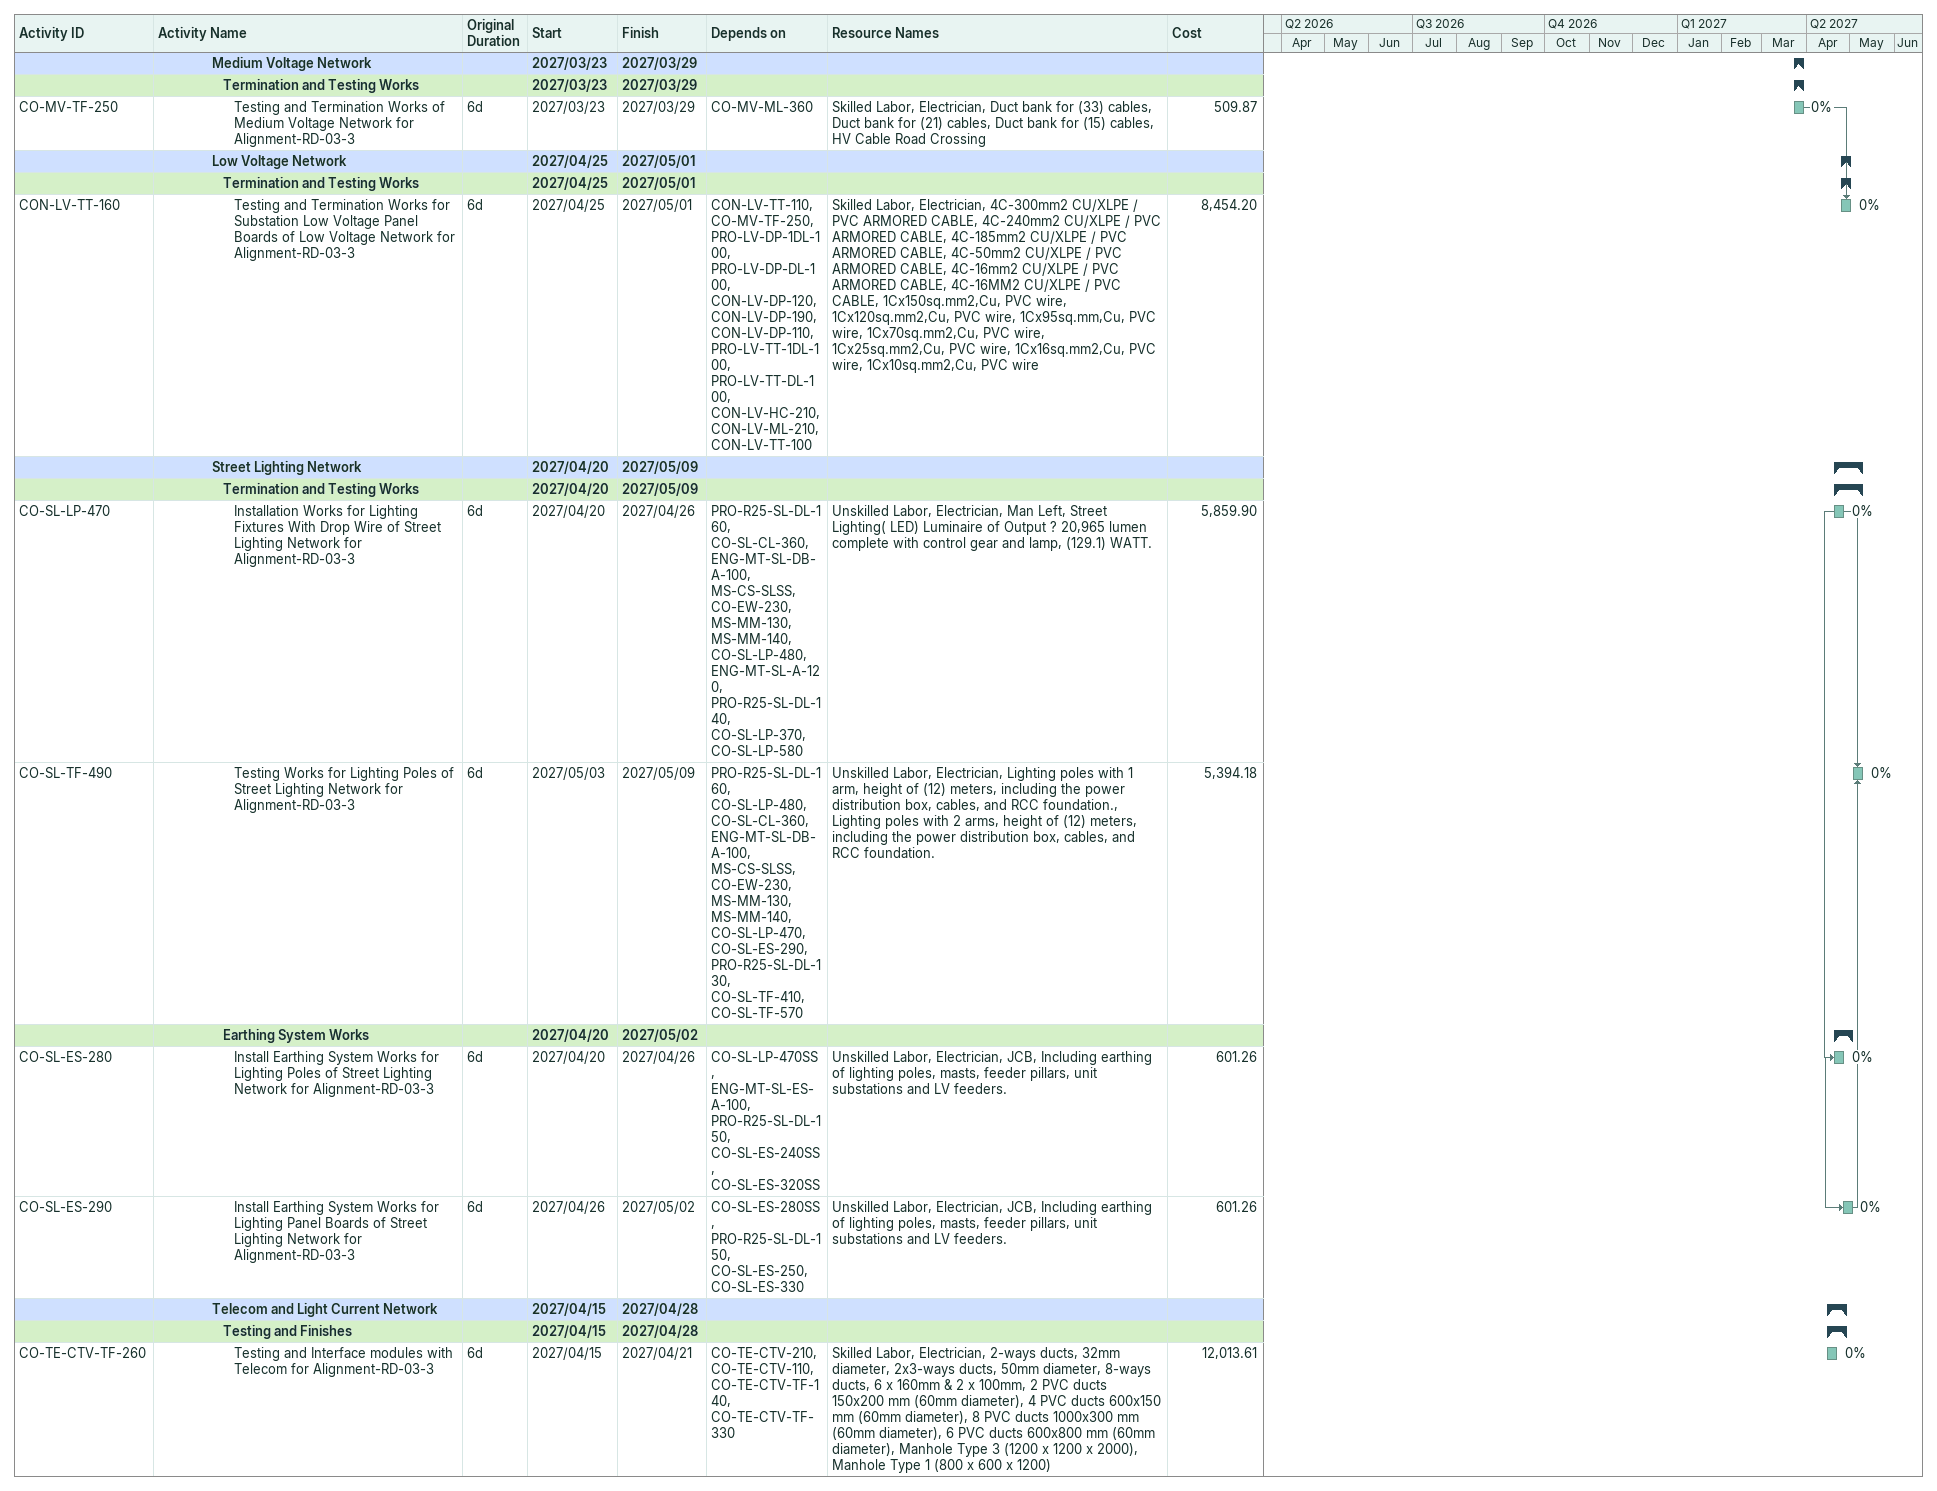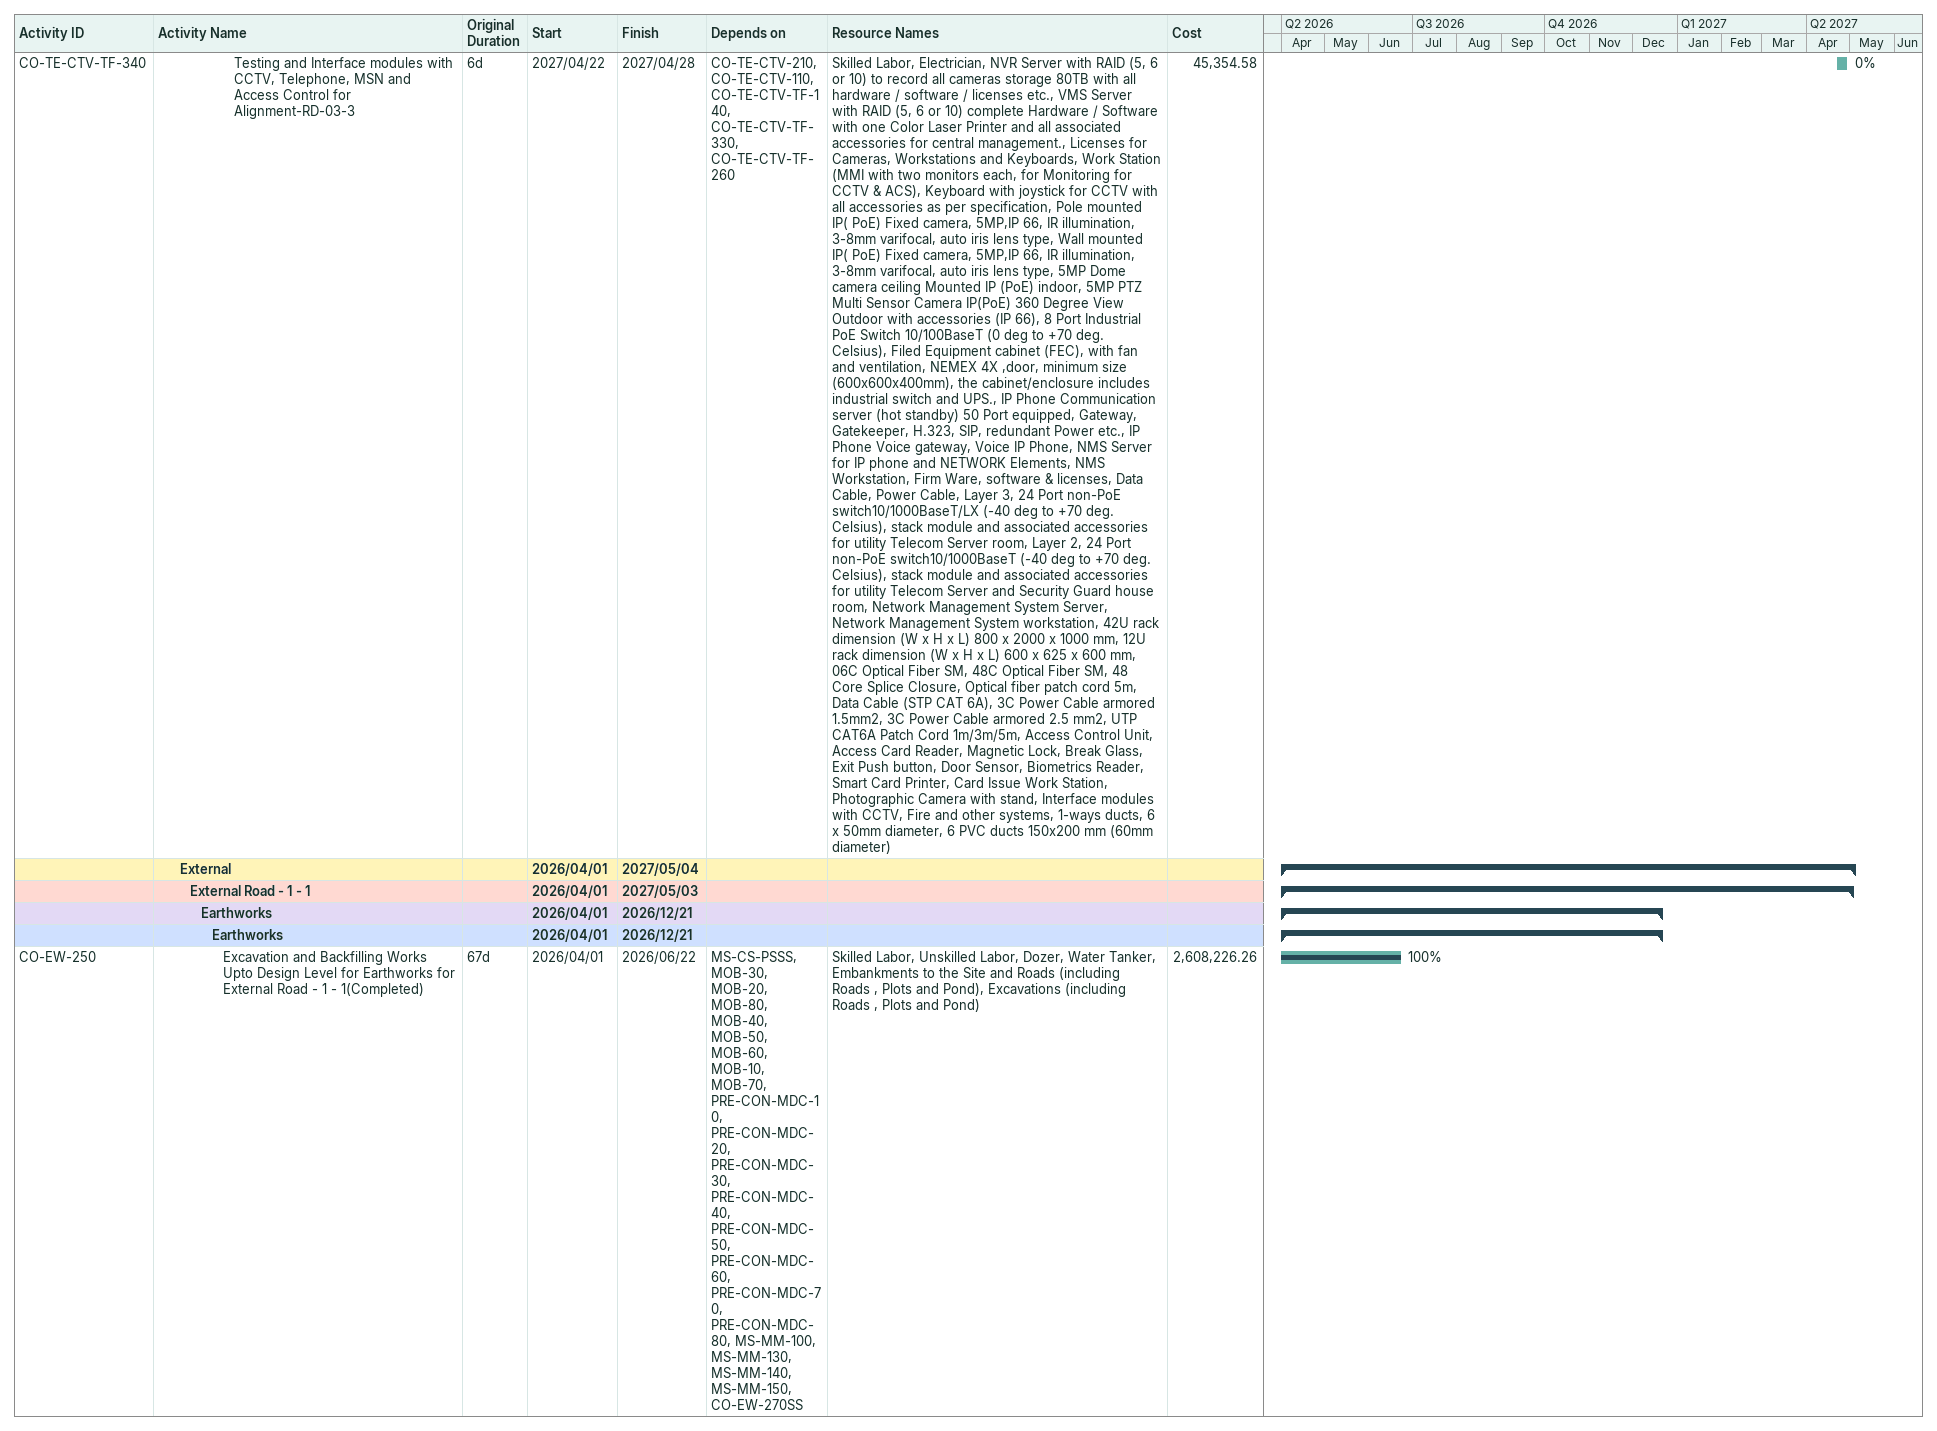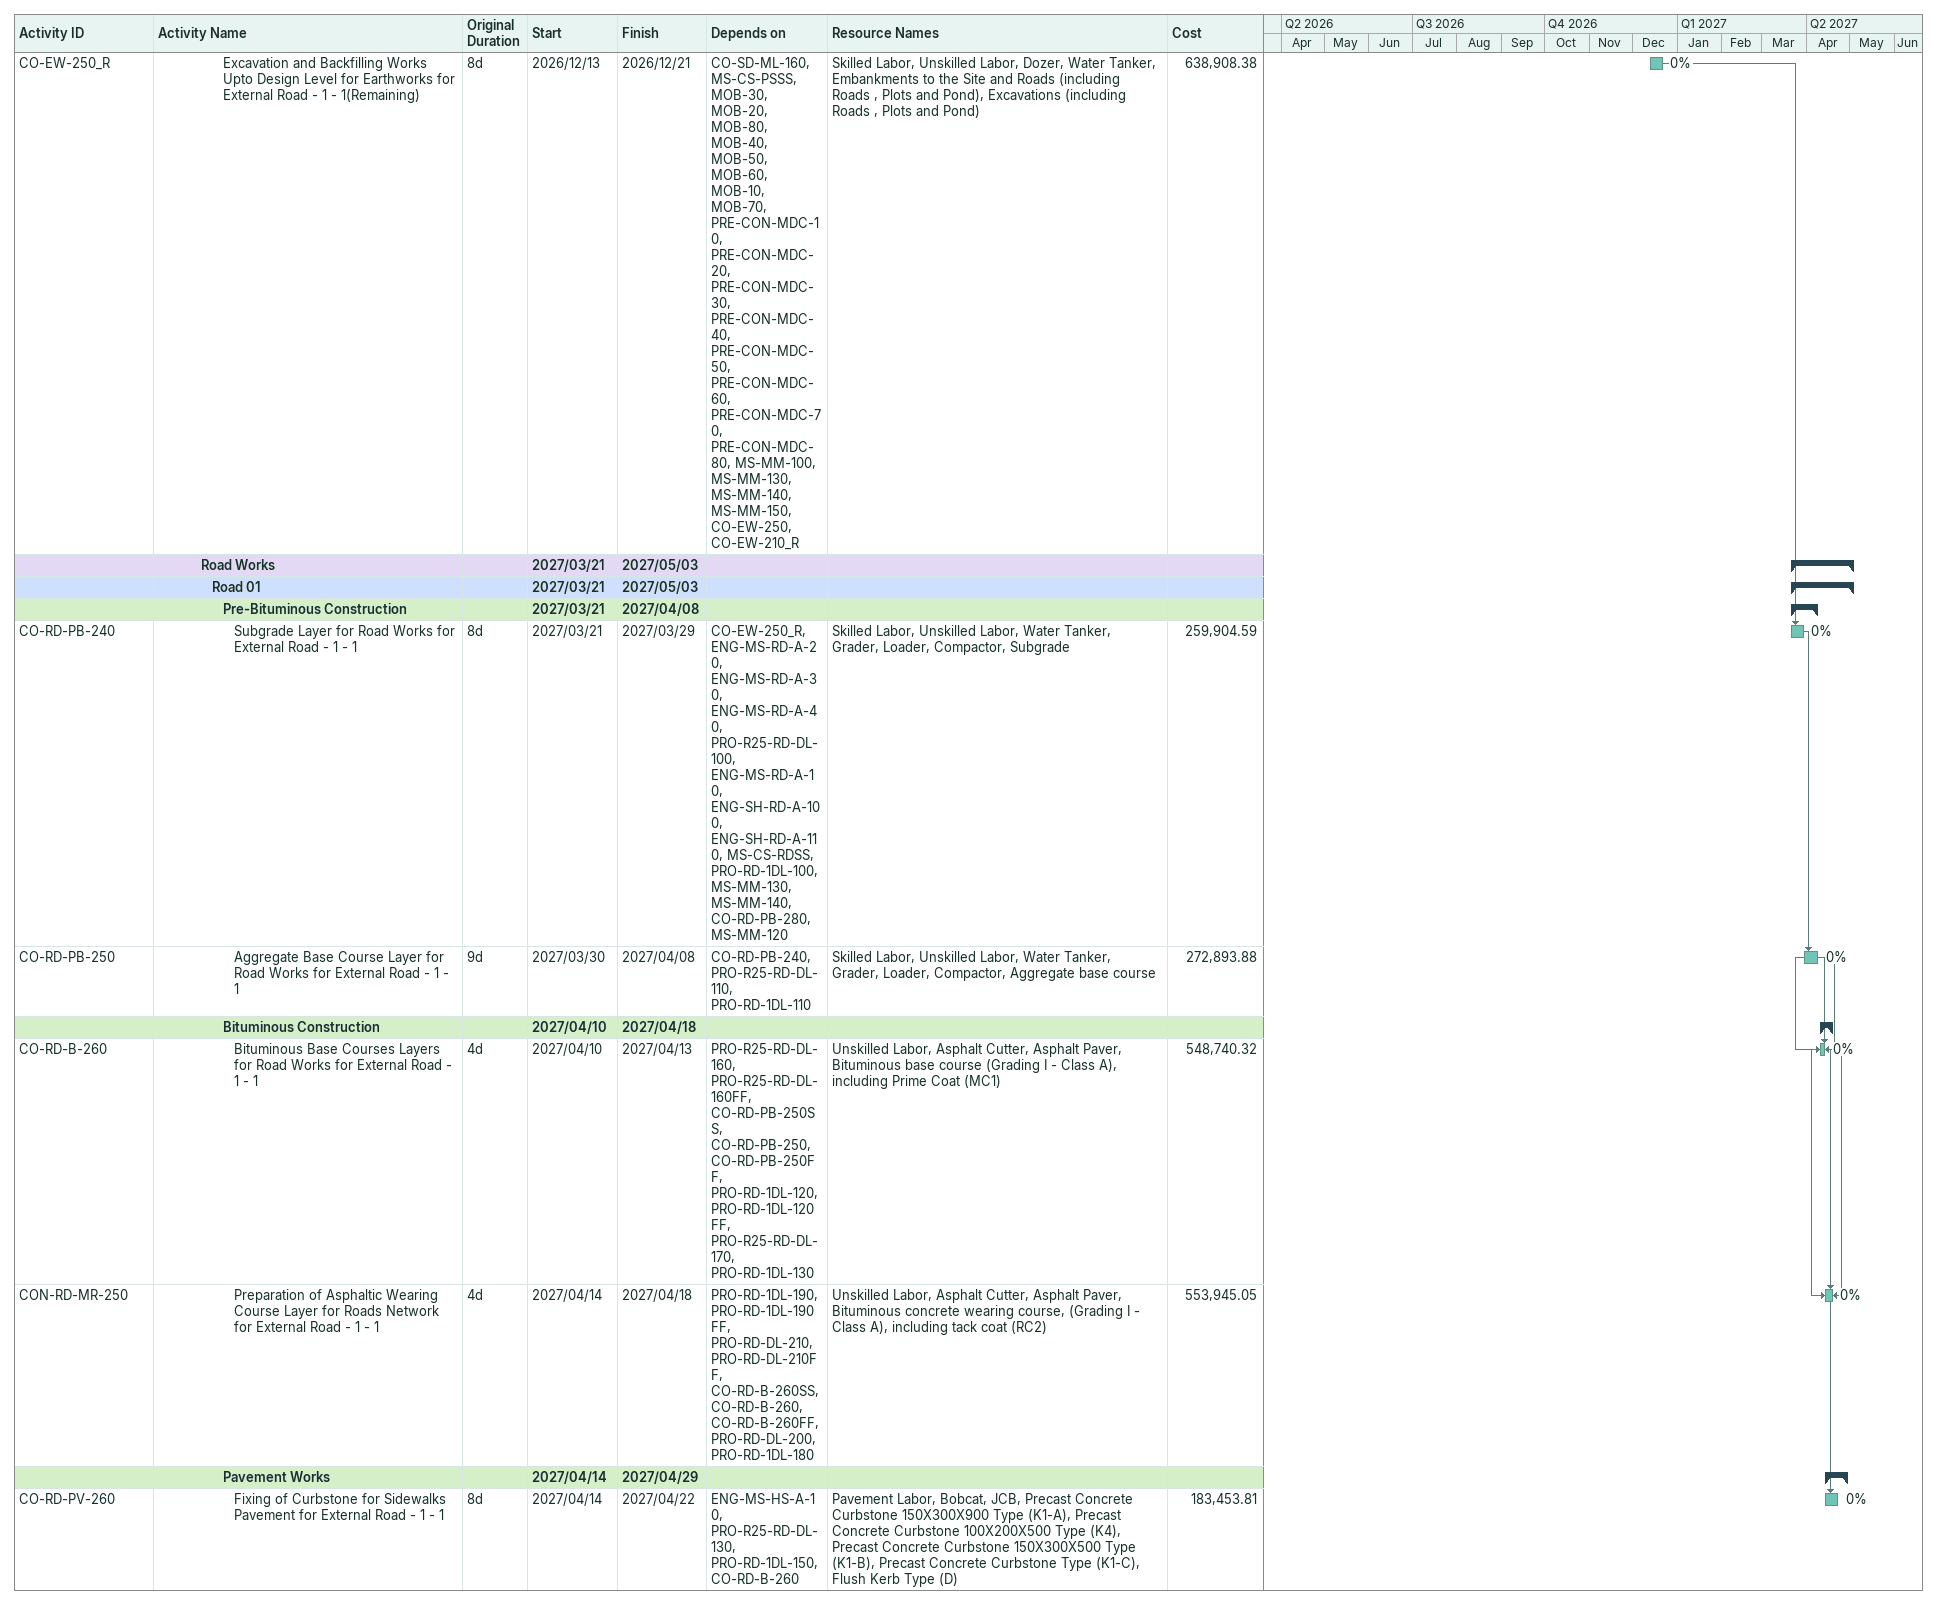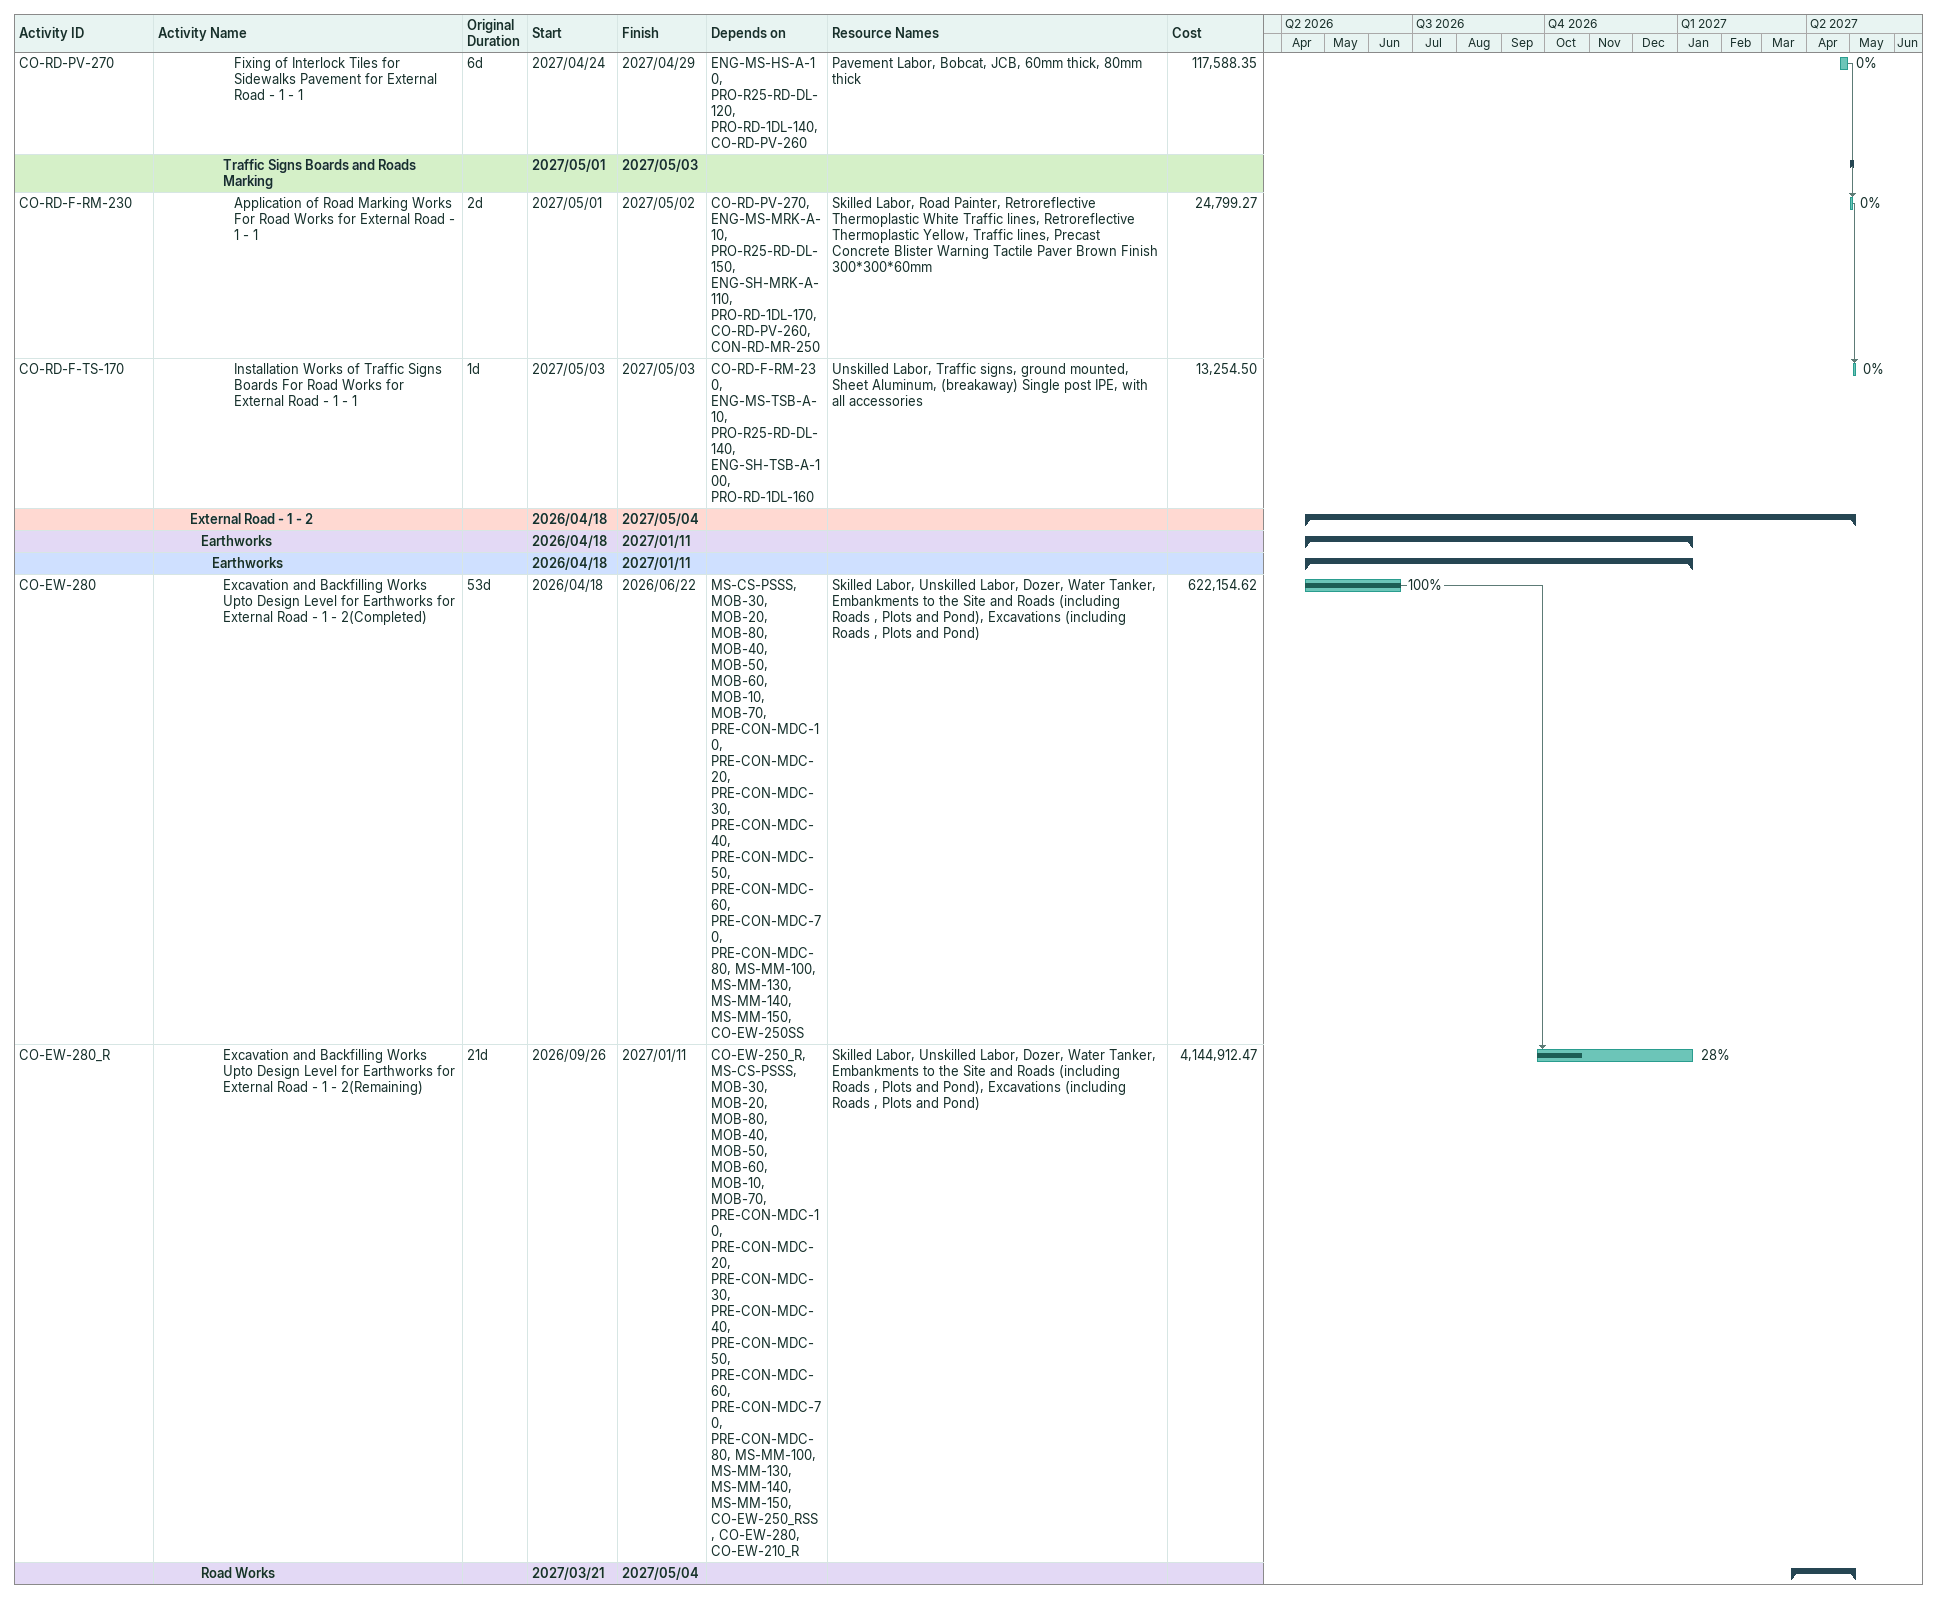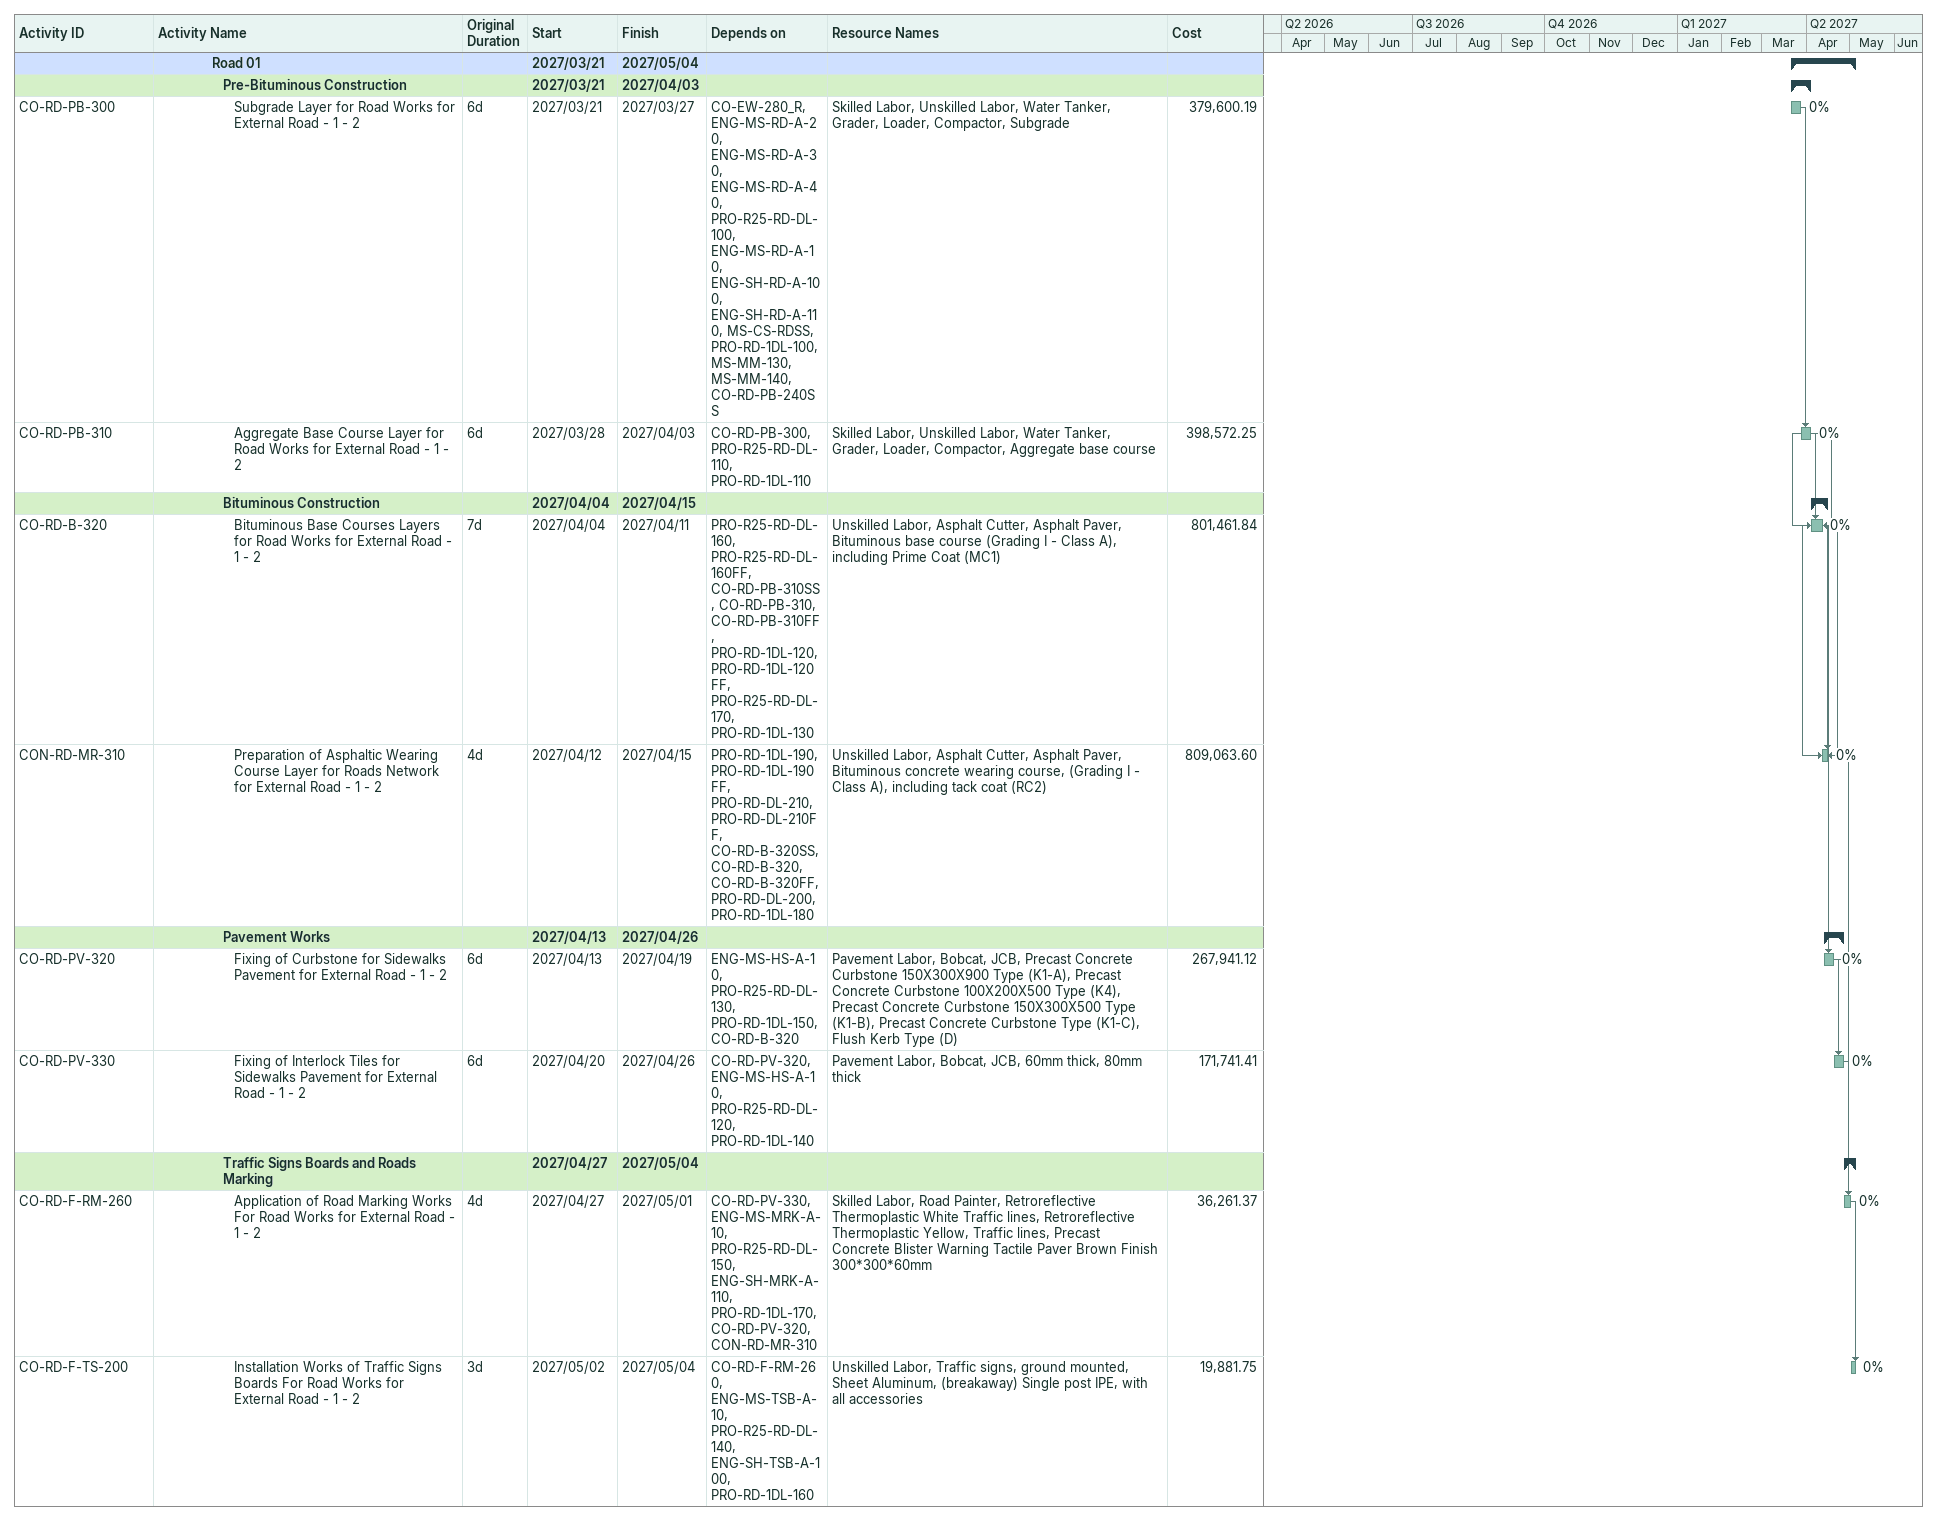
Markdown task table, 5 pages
| ID | Level | Task | Original duration | Start | Finish | Predecessors | Resources | % complete | Cost |
|---|---|---|---|---|---|---|---|---|---|
|  | 6 | **Medium Voltage Network** |  | 2027-03-23 | 2027-03-29 |  |  |  |  |
|  | 7 | **Termination and Testing Works** |  | 2027-03-23 | 2027-03-29 |  |  |  |  |
| CO-MV-TF-250 | 8 | Testing and Termination Works of Medium Voltage Network for Alignment-RD-03-3 | 6d | 2027-03-23 | 2027-03-29 | CO-MV-ML-360 | Skilled Labor, Electrician, Duct bank for (33) cables, Duct bank for (21) cables, Duct bank for (15) cables, HV Cable Road Crossing | 0 | 509.87 |
|  | 6 | **Low Voltage Network** |  | 2027-04-25 | 2027-05-01 |  |  |  |  |
|  | 7 | **Termination and Testing Works** |  | 2027-04-25 | 2027-05-01 |  |  |  |  |
| CON-LV-TT-160 | 8 | Testing and Termination Works for Substation Low Voltage Panel Boards of Low Voltage Network for Alignment-RD-03-3 | 6d | 2027-04-25 | 2027-05-01 | CON-LV-TT-110, CO-MV-TF-250, PRO-LV-DP-1DL-100, PRO-LV-DP-DL-100, CON-LV-DP-120, CON-LV-DP-190, CON-LV-DP-110, PRO-LV-TT-1DL-100, PRO-LV-TT-DL-100, CON-LV-HC-210, CON-LV-ML-210, CON-LV-TT-100 | Skilled Labor, Electrician, 4C-300mm2 CU/XLPE / PVC ARMORED CABLE, 4C-240mm2 CU/XLPE / PVC ARMORED CABLE, 4C-185mm2 CU/XLPE / PVC ARMORED CABLE, 4C-50mm2 CU/XLPE / PVC ARMORED CABLE, 4C-16mm2 CU/XLPE / PVC ARMORED CABLE, 4C-16MM2 CU/XLPE / PVC CABLE, 1Cx150sq.mm2,Cu, PVC wire, 1Cx120sq.mm2,Cu, PVC wire, 1Cx95sq.mm,Cu, PVC wire, 1Cx70sq.mm2,Cu, PVC wire, 1Cx25sq.mm2,Cu, PVC wire, 1Cx16sq.mm2,Cu, PVC wire, 1Cx10sq.mm2,Cu, PVC wire | 0 | 8454.20 |
|  | 6 | **Street Lighting Network** |  | 2027-04-20 | 2027-05-09 |  |  |  |  |
|  | 7 | **Termination and Testing Works** |  | 2027-04-20 | 2027-05-09 |  |  |  |  |
| CO-SL-LP-470 | 8 | Installation Works for Lighting Fixtures With Drop Wire of Street Lighting Network for Alignment-RD-03-3 | 6d | 2027-04-20 | 2027-04-26 | PRO-R25-SL-DL-160, CO-SL-CL-360, ENG-MT-SL-DB-A-100, MS-CS-SLSS, CO-EW-230, MS-MM-130, MS-MM-140, CO-SL-LP-480, ENG-MT-SL-A-120, PRO-R25-SL-DL-140, CO-SL-LP-370, CO-SL-LP-580 | Unskilled Labor, Electrician, Man Left, Street Lighting( LED) Luminaire of Output ? 20,965 lumen complete with control gear and lamp, (129.1) WATT. | 0 | 5859.90 |
| CO-SL-TF-490 | 8 | Testing Works for Lighting Poles of Street Lighting Network for Alignment-RD-03-3 | 6d | 2027-05-03 | 2027-05-09 | PRO-R25-SL-DL-160, CO-SL-LP-480, CO-SL-CL-360, ENG-MT-SL-DB-A-100, MS-CS-SLSS, CO-EW-230, MS-MM-130, MS-MM-140, CO-SL-LP-470, CO-SL-ES-290, PRO-R25-SL-DL-130, CO-SL-TF-410, CO-SL-TF-570 | Unskilled Labor, Electrician, Lighting poles with 1 arm, height of (12) meters, including the power distribution box, cables, and RCC foundation., Lighting poles with 2 arms, height of (12) meters, including the power distribution box, cables, and RCC foundation. | 0 | 5394.18 |
|  | 7 | **Earthing System Works** |  | 2027-04-20 | 2027-05-02 |  |  |  |  |
| CO-SL-ES-280 | 8 | Install Earthing System Works for Lighting Poles of Street Lighting Network for Alignment-RD-03-3 | 6d | 2027-04-20 | 2027-04-26 | CO-SL-LP-470SS, ENG-MT-SL-ES-A-100, PRO-R25-SL-DL-150, CO-SL-ES-240SS, CO-SL-ES-320SS | Unskilled Labor, Electrician, JCB, Including earthing of lighting poles, masts, feeder pillars, unit substations and LV feeders. | 0 | 601.26 |
| CO-SL-ES-290 | 8 | Install Earthing System Works for Lighting Panel Boards of Street Lighting Network for Alignment-RD-03-3 | 6d | 2027-04-26 | 2027-05-02 | CO-SL-ES-280SS, PRO-R25-SL-DL-150, CO-SL-ES-250, CO-SL-ES-330 | Unskilled Labor, Electrician, JCB, Including earthing of lighting poles, masts, feeder pillars, unit substations and LV feeders. | 0 | 601.26 |
|  | 6 | **Telecom and Light Current Network** |  | 2027-04-15 | 2027-04-28 |  |  |  |  |
|  | 7 | **Testing and Finishes** |  | 2027-04-15 | 2027-04-28 |  |  |  |  |
| CO-TE-CTV-TF-260 | 8 | Testing and Interface modules with Telecom for Alignment-RD-03-3 | 6d | 2027-04-15 | 2027-04-21 | CO-TE-CTV-210, CO-TE-CTV-110, CO-TE-CTV-TF-140, CO-TE-CTV-TF-330 | Skilled Labor, Electrician, 2-ways ducts, 32mm diameter, 2x3-ways ducts, 50mm diameter, 8-ways ducts, 6 x 160mm & 2 x 100mm, 2 PVC ducts 150x200 mm (60mm diameter), 4 PVC ducts 600x150 mm (60mm diameter), 8 PVC ducts 1000x300 mm (60mm diameter), 6 PVC ducts 600x800 mm (60mm diameter), Manhole Type 3 (1200 x 1200 x 2000), Manhole Type 1 (800 x 600 x 1200) | 0 | 12013.61 |
| CO-TE-CTV-TF-340 | 8 | Testing and Interface modules with CCTV, Telephone, MSN and Access Control for Alignment-RD-03-3 | 6d | 2027-04-22 | 2027-04-28 | CO-TE-CTV-210, CO-TE-CTV-110, CO-TE-CTV-TF-140, CO-TE-CTV-TF-330, CO-TE-CTV-TF-260 | Skilled Labor, Electrician, NVR Server with RAID (5, 6 or 10) to record all cameras storage 80TB with all hardware / software / licenses etc., VMS Server with RAID (5, 6 or 10) complete Hardware / Software with one Color Laser Printer and all associated accessories for central management., Licenses for Cameras, Workstations and Keyboards, Work Station (MMI with two monitors each, for Monitoring for CCTV & ACS), Keyboard with joystick for CCTV with all accessories as per specification, Pole mounted IP( PoE) Fixed camera, 5MP,IP 66, IR illumination, 3-8mm varifocal, auto iris lens type, Wall mounted IP( PoE) Fixed camera, 5MP,IP 66, IR illumination, 3-8mm varifocal, auto iris lens type, 5MP Dome camera ceiling Mounted IP (PoE) indoor, 5MP PTZ Multi Sensor Camera IP(PoE) 360 Degree View Outdoor with accessories (IP 66), 8 Port Industrial PoE Switch 10/100BaseT (0 deg to +70 deg. Celsius), Filed Equipment cabinet (FEC), with fan and ventilation, NEMEX 4X ,door, minimum size (600x600x400mm), the cabinet/enclosure includes industrial switch and UPS., IP Phone Communication server (hot standby) 50 Port equipped, Gateway, Gatekeeper, H.323, SIP, redundant Power etc., IP Phone Voice gateway, Voice IP Phone, NMS Server for IP phone and NETWORK Elements, NMS Workstation, Firm Ware, software & licenses, Data Cable, Power Cable, Layer 3, 24 Port non-PoE switch10/1000BaseT/LX (-40 deg to +70 deg. Celsius), stack module and associated accessories for utility Telecom Server room, Layer 2, 24 Port non-PoE switch10/1000BaseT (-40 deg to +70 deg. Celsius), stack module and associated accessories for utility Telecom Server and Security Guard house room, Network Management System Server, Network Management System workstation, 42U rack dimension (W x H x L) 800 x 2000 x 1000 mm, 12U rack dimension (W x H x L) 600 x 625 x 600 mm, 06C Optical Fiber SM, 48C Optical Fiber SM, 48 Core Splice Closure, Optical fiber patch cord 5m, Data Cable (STP CAT 6A), 3C Power Cable armored 1.5mm2, 3C Power Cable armored 2.5 mm2, UTP CAT6A Patch Cord 1m/3m/5m, Access Control Unit, Access Card Reader, Magnetic Lock, Break Glass, Exit Push button, Door Sensor, Biometrics Reader, Smart Card Printer, Card Issue Work Station, Photographic Camera with stand, Interface modules with CCTV, Fire and other systems, 1-ways ducts, 6 x 50mm diameter, 6 PVC ducts 150x200 mm (60mm diameter) | 0 | 45354.58 |
|  | 3 | **External** |  | 2026-04-01 | 2027-05-04 |  |  |  |  |
|  | 4 | **External Road - 1 - 1** |  | 2026-04-01 | 2027-05-03 |  |  |  |  |
|  | 5 | **Earthworks** |  | 2026-04-01 | 2026-12-21 |  |  |  |  |
|  | 6 | **Earthworks** |  | 2026-04-01 | 2026-12-21 |  |  |  |  |
| CO-EW-250 | 7 | Excavation and Backfilling Works Upto Design Level for Earthworks for External Road - 1 - 1(Completed) | 67d | 2026-04-01 | 2026-06-22 | MS-CS-PSSS, MOB-30, MOB-20, MOB-80, MOB-40, MOB-50, MOB-60, MOB-10, MOB-70, PRE-CON-MDC-10, PRE-CON-MDC-20, PRE-CON-MDC-30, PRE-CON-MDC-40, PRE-CON-MDC-50, PRE-CON-MDC-60, PRE-CON-MDC-70, PRE-CON-MDC-80, MS-MM-100, MS-MM-130, MS-MM-140, MS-MM-150, CO-EW-270SS | Skilled Labor, Unskilled Labor, Dozer, Water Tanker, Embankments to the Site and Roads (including Roads , Plots and Pond), Excavations (including Roads , Plots and Pond) | 100 | 2608226.26 |
| CO-EW-250_R | 7 | Excavation and Backfilling Works Upto Design Level for Earthworks for External Road - 1 - 1(Remaining) | 8d | 2026-12-13 | 2026-12-21 | CO-SD-ML-160, MS-CS-PSSS, MOB-30, MOB-20, MOB-80, MOB-40, MOB-50, MOB-60, MOB-10, MOB-70, PRE-CON-MDC-10, PRE-CON-MDC-20, PRE-CON-MDC-30, PRE-CON-MDC-40, PRE-CON-MDC-50, PRE-CON-MDC-60, PRE-CON-MDC-70, PRE-CON-MDC-80, MS-MM-100, MS-MM-130, MS-MM-140, MS-MM-150, CO-EW-250, CO-EW-210_R | Skilled Labor, Unskilled Labor, Dozer, Water Tanker, Embankments to the Site and Roads (including Roads , Plots and Pond), Excavations (including Roads , Plots and Pond) | 0 | 638908.38 |
|  | 5 | **Road Works** |  | 2027-03-21 | 2027-05-03 |  |  |  |  |
|  | 6 | **Road 01** |  | 2027-03-21 | 2027-05-03 |  |  |  |  |
|  | 7 | **Pre-Bituminous Construction** |  | 2027-03-21 | 2027-04-08 |  |  |  |  |
| CO-RD-PB-240 | 8 | Subgrade Layer for Road Works for External Road - 1 - 1 | 8d | 2027-03-21 | 2027-03-29 | CO-EW-250_R, ENG-MS-RD-A-20, ENG-MS-RD-A-30, ENG-MS-RD-A-40, PRO-R25-RD-DL-100, ENG-MS-RD-A-10, ENG-SH-RD-A-100, ENG-SH-RD-A-110, MS-CS-RDSS, PRO-RD-1DL-100, MS-MM-130, MS-MM-140, CO-RD-PB-280, MS-MM-120 | Skilled Labor, Unskilled Labor, Water Tanker, Grader, Loader, Compactor, Subgrade | 0 | 259904.59 |
| CO-RD-PB-250 | 8 | Aggregate Base Course Layer for Road Works for External Road - 1 - 1 | 9d | 2027-03-30 | 2027-04-08 | CO-RD-PB-240, PRO-R25-RD-DL-110, PRO-RD-1DL-110 | Skilled Labor, Unskilled Labor, Water Tanker, Grader, Loader, Compactor, Aggregate base course | 0 | 272893.88 |
|  | 7 | **Bituminous Construction** |  | 2027-04-10 | 2027-04-18 |  |  |  |  |
| CO-RD-B-260 | 8 | Bituminous Base Courses Layers for Road Works for External Road - 1 - 1 | 4d | 2027-04-10 | 2027-04-13 | PRO-R25-RD-DL-160, PRO-R25-RD-DL-160FF, CO-RD-PB-250SS, CO-RD-PB-250, CO-RD-PB-250FF, PRO-RD-1DL-120, PRO-RD-1DL-120FF, PRO-R25-RD-DL-170, PRO-RD-1DL-130 | Unskilled Labor, Asphalt Cutter, Asphalt Paver, Bituminous base course (Grading I - Class A), including Prime Coat (MC1) | 0 | 548740.32 |
| CON-RD-MR-250 | 8 | Preparation of Asphaltic Wearing Course Layer for Roads Network for External Road - 1 - 1 | 4d | 2027-04-14 | 2027-04-18 | PRO-RD-1DL-190, PRO-RD-1DL-190FF, PRO-RD-DL-210, PRO-RD-DL-210FF, CO-RD-B-260SS, CO-RD-B-260, CO-RD-B-260FF, PRO-RD-DL-200, PRO-RD-1DL-180 | Unskilled Labor, Asphalt Cutter, Asphalt Paver, Bituminous concrete wearing course, (Grading I - Class A), including tack coat (RC2) | 0 | 553945.05 |
|  | 7 | **Pavement Works** |  | 2027-04-14 | 2027-04-29 |  |  |  |  |
| CO-RD-PV-260 | 8 | Fixing of Curbstone for Sidewalks Pavement for External Road - 1 - 1 | 8d | 2027-04-14 | 2027-04-22 | ENG-MS-HS-A-10, PRO-R25-RD-DL-130, PRO-RD-1DL-150, CO-RD-B-260 | Pavement Labor, Bobcat, JCB, Precast Concrete Curbstone 150X300X900 Type (K1-A), Precast Concrete Curbstone 100X200X500 Type (K4), Precast Concrete Curbstone 150X300X500 Type (K1-B), Precast Concrete Curbstone Type (K1-C), Flush Kerb Type (D) | 0 | 183453.81 |
| CO-RD-PV-270 | 8 | Fixing of Interlock Tiles for Sidewalks Pavement for External Road - 1 - 1 | 6d | 2027-04-24 | 2027-04-29 | ENG-MS-HS-A-10, PRO-R25-RD-DL-120, PRO-RD-1DL-140, CO-RD-PV-260 | Pavement Labor, Bobcat, JCB, 60mm thick, 80mm thick | 0 | 117588.35 |
|  | 7 | **Traffic Signs Boards and Roads Marking** |  | 2027-05-01 | 2027-05-03 |  |  |  |  |
| CO-RD-F-RM-230 | 8 | Application of Road Marking Works For Road Works for External Road - 1 - 1 | 2d | 2027-05-01 | 2027-05-02 | CO-RD-PV-270, ENG-MS-MRK-A-10, PRO-R25-RD-DL-150, ENG-SH-MRK-A-110, PRO-RD-1DL-170, CO-RD-PV-260, CON-RD-MR-250 | Skilled Labor, Road Painter, Retroreflective Thermoplastic White Traffic lines, Retroreflective Thermoplastic Yellow, Traffic lines, Precast Concrete Blister Warning Tactile Paver Brown Finish 300*300*60mm | 0 | 24799.27 |
| CO-RD-F-TS-170 | 8 | Installation Works of Traffic Signs Boards For Road Works for External Road - 1 - 1 | 1d | 2027-05-03 | 2027-05-03 | CO-RD-F-RM-230, ENG-MS-TSB-A-10, PRO-R25-RD-DL-140, ENG-SH-TSB-A-100, PRO-RD-1DL-160 | Unskilled Labor, Traffic signs, ground mounted, Sheet Aluminum, (breakaway) Single post IPE, with all accessories | 0 | 13254.50 |
|  | 4 | **External Road - 1 - 2** |  | 2026-04-18 | 2027-05-04 |  |  |  |  |
|  | 5 | **Earthworks** |  | 2026-04-18 | 2027-01-11 |  |  |  |  |
|  | 6 | **Earthworks** |  | 2026-04-18 | 2027-01-11 |  |  |  |  |
| CO-EW-280 | 7 | Excavation and Backfilling Works Upto Design Level for Earthworks for External Road - 1 - 2(Completed) | 53d | 2026-04-18 | 2026-06-22 | MS-CS-PSSS, MOB-30, MOB-20, MOB-80, MOB-40, MOB-50, MOB-60, MOB-10, MOB-70, PRE-CON-MDC-10, PRE-CON-MDC-20, PRE-CON-MDC-30, PRE-CON-MDC-40, PRE-CON-MDC-50, PRE-CON-MDC-60, PRE-CON-MDC-70, PRE-CON-MDC-80, MS-MM-100, MS-MM-130, MS-MM-140, MS-MM-150, CO-EW-250SS | Skilled Labor, Unskilled Labor, Dozer, Water Tanker, Embankments to the Site and Roads (including Roads , Plots and Pond), Excavations (including Roads , Plots and Pond) | 100 | 622154.62 |
| CO-EW-280_R | 7 | Excavation and Backfilling Works Upto Design Level for Earthworks for External Road - 1 - 2(Remaining) | 21d | 2026-09-26 | 2027-01-11 | CO-EW-250_R, MS-CS-PSSS, MOB-30, MOB-20, MOB-80, MOB-40, MOB-50, MOB-60, MOB-10, MOB-70, PRE-CON-MDC-10, PRE-CON-MDC-20, PRE-CON-MDC-30, PRE-CON-MDC-40, PRE-CON-MDC-50, PRE-CON-MDC-60, PRE-CON-MDC-70, PRE-CON-MDC-80, MS-MM-100, MS-MM-130, MS-MM-140, MS-MM-150, CO-EW-250_RSS, CO-EW-280, CO-EW-210_R | Skilled Labor, Unskilled Labor, Dozer, Water Tanker, Embankments to the Site and Roads (including Roads , Plots and Pond), Excavations (including Roads , Plots and Pond) | 28 | 4144912.47 |
|  | 5 | **Road Works** |  | 2027-03-21 | 2027-05-04 |  |  |  |  |
|  | 6 | **Road 01** |  | 2027-03-21 | 2027-05-04 |  |  |  |  |
|  | 7 | **Pre-Bituminous Construction** |  | 2027-03-21 | 2027-04-03 |  |  |  |  |
| CO-RD-PB-300 | 8 | Subgrade Layer for Road Works for External Road - 1 - 2 | 6d | 2027-03-21 | 2027-03-27 | CO-EW-280_R, ENG-MS-RD-A-20, ENG-MS-RD-A-30, ENG-MS-RD-A-40, PRO-R25-RD-DL-100, ENG-MS-RD-A-10, ENG-SH-RD-A-100, ENG-SH-RD-A-110, MS-CS-RDSS, PRO-RD-1DL-100, MS-MM-130, MS-MM-140, CO-RD-PB-240SS | Skilled Labor, Unskilled Labor, Water Tanker, Grader, Loader, Compactor, Subgrade | 0 | 379600.19 |
| CO-RD-PB-310 | 8 | Aggregate Base Course Layer for Road Works for External Road - 1 - 2 | 6d | 2027-03-28 | 2027-04-03 | CO-RD-PB-300, PRO-R25-RD-DL-110, PRO-RD-1DL-110 | Skilled Labor, Unskilled Labor, Water Tanker, Grader, Loader, Compactor, Aggregate base course | 0 | 398572.25 |
|  | 7 | **Bituminous Construction** |  | 2027-04-04 | 2027-04-15 |  |  |  |  |
| CO-RD-B-320 | 8 | Bituminous Base Courses Layers for Road Works for External Road - 1 - 2 | 7d | 2027-04-04 | 2027-04-11 | PRO-R25-RD-DL-160, PRO-R25-RD-DL-160FF, CO-RD-PB-310SS, CO-RD-PB-310, CO-RD-PB-310FF, PRO-RD-1DL-120, PRO-RD-1DL-120FF, PRO-R25-RD-DL-170, PRO-RD-1DL-130 | Unskilled Labor, Asphalt Cutter, Asphalt Paver, Bituminous base course (Grading I - Class A), including Prime Coat (MC1) | 0 | 801461.84 |
| CON-RD-MR-310 | 8 | Preparation of Asphaltic Wearing Course Layer for Roads Network for External Road - 1 - 2 | 4d | 2027-04-12 | 2027-04-15 | PRO-RD-1DL-190, PRO-RD-1DL-190FF, PRO-RD-DL-210, PRO-RD-DL-210FF, CO-RD-B-320SS, CO-RD-B-320, CO-RD-B-320FF, PRO-RD-DL-200, PRO-RD-1DL-180 | Unskilled Labor, Asphalt Cutter, Asphalt Paver, Bituminous concrete wearing course, (Grading I - Class A), including tack coat (RC2) | 0 | 809063.60 |
|  | 7 | **Pavement Works** |  | 2027-04-13 | 2027-04-26 |  |  |  |  |
| CO-RD-PV-320 | 8 | Fixing of Curbstone for Sidewalks Pavement for External Road - 1 - 2 | 6d | 2027-04-13 | 2027-04-19 | ENG-MS-HS-A-10, PRO-R25-RD-DL-130, PRO-RD-1DL-150, CO-RD-B-320 | Pavement Labor, Bobcat, JCB, Precast Concrete Curbstone 150X300X900 Type (K1-A), Precast Concrete Curbstone 100X200X500 Type (K4), Precast Concrete Curbstone 150X300X500 Type (K1-B), Precast Concrete Curbstone Type (K1-C), Flush Kerb Type (D) | 0 | 267941.12 |
| CO-RD-PV-330 | 8 | Fixing of Interlock Tiles for Sidewalks Pavement for External Road - 1 - 2 | 6d | 2027-04-20 | 2027-04-26 | CO-RD-PV-320, ENG-MS-HS-A-10, PRO-R25-RD-DL-120, PRO-RD-1DL-140 | Pavement Labor, Bobcat, JCB, 60mm thick, 80mm thick | 0 | 171741.41 |
|  | 7 | **Traffic Signs Boards and Roads Marking** |  | 2027-04-27 | 2027-05-04 |  |  |  |  |
| CO-RD-F-RM-260 | 8 | Application of Road Marking Works For Road Works for External Road - 1 - 2 | 4d | 2027-04-27 | 2027-05-01 | CO-RD-PV-330, ENG-MS-MRK-A-10, PRO-R25-RD-DL-150, ENG-SH-MRK-A-110, PRO-RD-1DL-170, CO-RD-PV-320, CON-RD-MR-310 | Skilled Labor, Road Painter, Retroreflective Thermoplastic White Traffic lines, Retroreflective Thermoplastic Yellow, Traffic lines, Precast Concrete Blister Warning Tactile Paver Brown Finish 300*300*60mm | 0 | 36261.37 |
| CO-RD-F-TS-200 | 8 | Installation Works of Traffic Signs Boards For Road Works for External Road - 1 - 2 | 3d | 2027-05-02 | 2027-05-04 | CO-RD-F-RM-260, ENG-MS-TSB-A-10, PRO-R25-RD-DL-140, ENG-SH-TSB-A-100, PRO-RD-1DL-160 | Unskilled Labor, Traffic signs, ground mounted, Sheet Aluminum, (breakaway) Single post IPE, with all accessories | 0 | 19881.75 |
